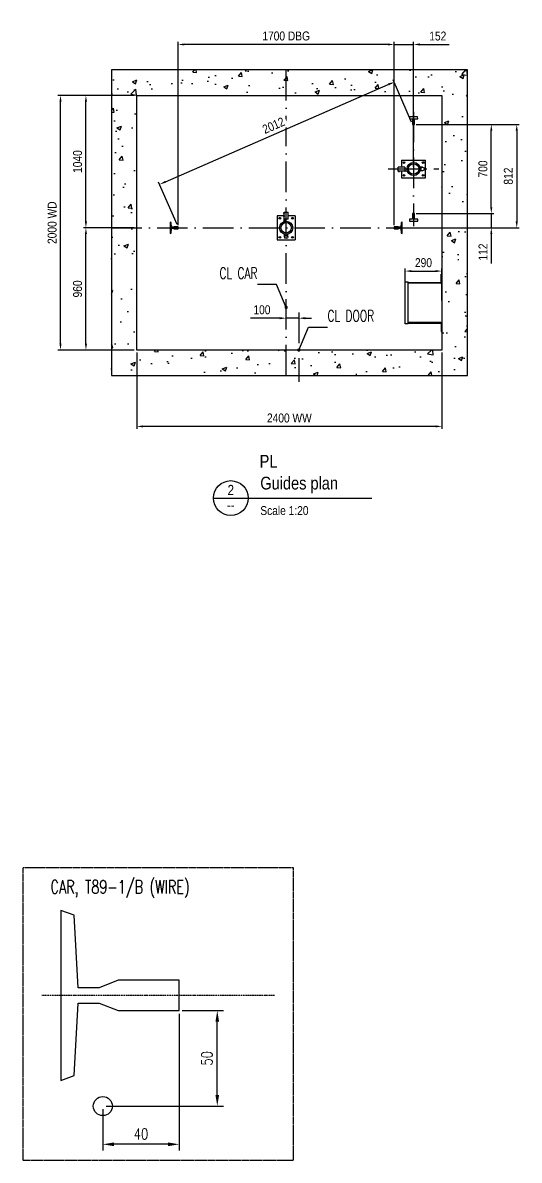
# Model space of a CAD drawing. Header units: millimetres. Extents: x -7349 to 14106, y -573 to 9250.
# Drawn here: x -712 to 3194, y -461 to 8474 of the extents above; entities that cross this region are included whole.
import ezdxf
from ezdxf.enums import TextEntityAlignment as Align

# ---------------------------------------------------------------- set-up
doc = ezdxf.new("R2010")
doc.units = ezdxf.units.MM
doc.header["$MEASUREMENT"] = 0
doc.linetypes.add('ACAD_ISO02W100', pattern=[15, 12, -3])
doc.linetypes.add('ACAD_ISO10W100', pattern=[18, 12, -3, 0, -3])
for name, color, linetype in [('CONT_25', 1, 'Continuous'), ('CONT_35', 2, 'Continuous'), ('CONT_70', 4, 'Continuous'), ('DASH_25', 1, 'ACAD_ISO02W100'), ('DASHD_25', 1, 'ACAD_ISO10W100'), ('DIM_35', 7, 'Continuous'), ('HATCH_35', 2, 'Continuous'), ('TEXT_35', 2, 'Continuous'), ('TEXT_DWGTITLE', 7, 'Continuous')]:
    doc.layers.add(name, color=color, linetype=linetype)
doc.styles.add('Arial Main', font='ARIALN.TTF')
doc.styles.add('ARIAL-N', font='ARIALN.TTF')
doc.styles.add('Romans', font='romans.shx', dxfattribs={"width": 0.75})
doc.styles.add('Text0.7_romans', font='romans.shx', dxfattribs={"width": 0.7})
doc.dimstyles.new('KONE_20', dxfattribs={"dimscale": 20, "dimtxt": 3.5, "dimasz": 2.5, "dimexe": 1, "dimexo": 1, "dimgap": 1.5, "dimtad": 1, "dimdec": 0, "dimzin": 0, "dimdsep": 46, "dimtxsty": 'ARIAL-N', "dimcen": 0, "dimclrd": 256, "dimclre": 256, "dimclrt": 256, "dimadec": 1, "dimazin": 3, "dimtfac": 1, "dimtdec": 0, "dimtmove": 0, "dimatfit": 0, "dimfxl": 1, "dimtfill": 1, "dimtolj": 1, "dimtzin": 0, "dimarcsym": 0})
doc.dimstyles.new('KONE_mm', dxfattribs={"dimscale": 30, "dimtxt": 3.5, "dimasz": 3.5, "dimexe": 2, "dimexo": 1, "dimgap": 1.5, "dimtad": 1, "dimdec": 0, "dimrnd": 0.5, "dimzin": 0, "dimdsep": 46, "dimtxsty": 'Romans', "dimcen": 0, "dimclrd": 256, "dimclre": 256, "dimclrt": 256, "dimadec": 1, "dimazin": 3, "dimtfac": 1, "dimtdec": 0, "dimtmove": 0, "dimatfit": 3, "dimfxl": 1, "dimtfill": 1, "dimtolj": 1, "dimtzin": 0, "dimarcsym": 0})

# ---------------------------------------------------------------- blocks, each defined once
blk = doc.blocks.new('*U42')
at = {"layer": 'CONT_35'}
for p, q in [((5, 225), (0, 225)), ((0, 225), (0, 165)), ((5, 165), (5, 225)), ((265, 160), (10, 160)), ((10, 155), (265, 155)), ((265, 164.9), (265, -164.9)), ((265, 155), (265, 160)), ((266, 165), (290, 165)), ((290, 165), (290, -165)), ((0, -225), (0, -165)), ((5, -165), (5, -225)), ((10, -155), (265, -155)), ((265, -160), (10, -160)), ((265, -155), (265, -160)), ((290, -165), (266, -165)), ((5, -225), (0, -225))]:
    blk.add_line(p, q, dxfattribs=at)
for centre, radius, start, end in [((10, 165), 10, 180, 270), ((10, 165), 5, 180, 270), ((266, 160), 5, 90, 101.53696), ((10, -165), 10, 90, 180), ((10, -165), 5, 90, 180), ((266, -160), 5, 258.46304, 270)]:
    blk.add_arc(centre, radius, start, end, dxfattribs=at)
blk = doc.blocks.new('M004650412_PL1_SH_Walls')
at = {"layer": 'HATCH_35'}
h = blk.add_hatch(dxfattribs=at)
h.set_pattern_fill('AR-CONC', color=256, scale=50)
h.paths.add_polyline_path([(1425, 1240), (675, 1240), (-475, 1240), (-1375, 1240), (-1375, -1160), (675, -1160), (1225, -1160), (1425, -1160)])
h.paths.add_polyline_path([(-1175, 1040), (1225, 1040), (1225, -960), (-475, -960), (-1175, -960)], flags=16)
at = {"layer": 'CONT_70'}
blk.add_lwpolyline([(675, -1160), (1225, -1160), (1425, -1160), (1425, 1240), (675, 1240), (-475, 1240), (-1375, 1240), (-1375, -1160)], close=True, dxfattribs=at)
blk.add_lwpolyline([(-475, -960), (-1175, -960), (-1175, 1040), (-1175, 1040), (1225, 1040), (1225, 1040), (1225, -960), (-475, -960)], dxfattribs=at)
blk = doc.blocks.new('M004650412_PL1_Car_Rail')
at = {"layer": 'CONT_35'}
blk.add_lwpolyline([(-62, -44.5), (-55, -42), (-53, -4), (-42, -4), (-32, -7.94), (0, -7.94), (0, 7.94), (-32, 7.94), (-42, 4), (-53, 4), (-55, 42), (-62, 44.5)], close=True, dxfattribs=at)
blk = doc.blocks.new('*D46')
at = {"layer": 'Defpoints', "color": 0, "transparency": 16777216}
for p in [(0, -119.1), (-600, -869.1), (-600, -1169.1)]:
    blk.add_point(p, dxfattribs=at)
at = {"layer": 'DIM_35', "lineweight": -2, "transparency": 16777216}
for p, q in [((0, -144.1), (0, -1219.1)), ((-600, -894.1), (-600, -1219.1)), ((-87.5, -1169.1), (-512.5, -1169.1))]:
    blk.add_line(p, q, dxfattribs=at)
at = {"layer": 'DIM_35', "transparency": 16777216}
for points in [[(-512.5, -1154.5), (-512.5, -1183.7), (-600, -1169.1)], [(-87.5, -1154.5), (-87.5, -1183.7), (0, -1169.1)]]:
    blk.add_solid(points, dxfattribs=at)
at = {"layer": 'DIM_35', "transparency": 16777216, "insert": (-300, -1087.8), "char_height": 87.5, "attachment_point": 5, "style": 'Romans', "bg_fill": 3, "box_fill_scale": 1.1, "bg_fill_color": 256, "bg_fill_true_color": 13158600, "bg_fill_transparency": 0}
blk.add_mtext('\\A1;40', dxfattribs=at)
blk = doc.blocks.new('*D47')
at = {"layer": 'Defpoints', "color": 0, "transparency": 16777216}
for p in [(0, -119.1), (300, -119.1), (-600, -869.1)]:
    blk.add_point(p, dxfattribs=at)
at = {"layer": 'DIM_35', "lineweight": -2, "transparency": 16777216}
for p, q in [((25, -119.1), (350, -119.1)), ((300, -781.6), (300, -206.6)), ((-575, -869.1), (350, -869.1))]:
    blk.add_line(p, q, dxfattribs=at)
at = {"layer": 'DIM_35', "transparency": 16777216}
for points in [[(285.4, -206.6), (314.6, -206.6), (300, -119.1)], [(285.4, -781.6), (314.6, -781.6), (300, -869.1)]]:
    blk.add_solid(points, dxfattribs=at)
at = {"layer": 'DIM_35', "transparency": 16777216, "insert": (218.8, -494.1), "char_height": 87.5, "attachment_point": 5, "rotation": 90, "style": 'Romans', "bg_fill": 3, "box_fill_scale": 1.1, "bg_fill_color": 256, "bg_fill_true_color": 13158600, "bg_fill_transparency": 0}
blk.add_mtext('\\A1;50', dxfattribs=at)
blk = doc.blocks.new('*D126')
at = {"layer": 'Defpoints', "color": 0, "transparency": 16777216}
for p in [(2585.5, 6523), (2295.5, 6273), (2585.5, 6273)]:
    blk.add_point(p, dxfattribs=at)
at = {"layer": 'DIM_35', "lineweight": -2, "transparency": 16777216}
for p, q in [((2295.5, 6293), (2295.5, 6543)), ((2345.5, 6523), (2535.5, 6523)), ((2585.5, 6293), (2585.5, 6543))]:
    blk.add_line(p, q, dxfattribs=at)
at = {"layer": 'DIM_35', "transparency": 16777216}
for points in [[(2345.5, 6531.3), (2345.5, 6514.6), (2295.5, 6523)], [(2535.5, 6531.3), (2535.5, 6514.6), (2585.5, 6523)]]:
    blk.add_solid(points, dxfattribs=at)
at = {"layer": 'DIM_35', "transparency": 16777216, "insert": (2440.5, 6588.7), "char_height": 70, "attachment_point": 5, "style": 'ARIAL-N', "bg_fill": 3, "box_fill_scale": 1.25, "bg_fill_color": 256, "bg_fill_true_color": 13158600, "bg_fill_transparency": 0}
blk.add_mtext('\\A1;290', dxfattribs=at)
blk = doc.blocks.new('*D127')
at = {"layer": 'Defpoints', "color": 0, "transparency": 16777216}
for p in [(1360.5, 6153), (1360.5, 6153), (1460.5, 6153)]:
    blk.add_point(p, dxfattribs=at)
at = {"layer": 'DIM_35', "lineweight": -2, "transparency": 16777216}
for p, q in [((1310.5, 6153), (1079.3, 6153)), ((1460.5, 6153), (1360.5, 6153)), ((1510.5, 6153), (1560.5, 6153))]:
    blk.add_line(p, q, dxfattribs=at)
at = {"layer": 'DIM_35', "transparency": 16777216}
for points in [[(1310.5, 6161.3), (1310.5, 6144.6), (1360.5, 6153)], [(1510.5, 6161.3), (1510.5, 6144.6), (1460.5, 6153)]]:
    blk.add_solid(points, dxfattribs=at)
at = {"layer": 'DIM_35', "transparency": 16777216, "insert": (1169.9, 6218.7), "char_height": 70, "attachment_point": 5, "style": 'ARIAL-N', "bg_fill": 3, "box_fill_scale": 1.25, "bg_fill_color": 256, "bg_fill_true_color": 13158600, "bg_fill_transparency": 0}
blk.add_mtext('\\A1;100', dxfattribs=at)
blk = doc.blocks.new('*D128')
at = {"layer": 'Defpoints', "color": 0, "transparency": 16777216}
for p in [(2209.3, 8008.1), (2354.5, 7675), (510.5, 6870.9)]:
    blk.add_point(p, dxfattribs=at)
at = {"layer": 'DIM_35', "lineweight": -2, "transparency": 16777216}
for p, q in [((411.1, 7224.1), (2163.4, 7988.1)), ((2346.5, 7693.3), (2201.3, 8026.5)), ((502.5, 6889.2), (357.3, 7222.4))]:
    blk.add_line(p, q, dxfattribs=at)
at = {"layer": 'DIM_35', "transparency": 16777216}
for points in [[(2160.1, 7995.8), (2166.8, 7980.5), (2209.3, 8008.1)], [(407.8, 7231.7), (414.4, 7216.4), (365.3, 7204.1)]]:
    blk.add_solid(points, dxfattribs=at)
at = {"layer": 'DIM_35', "transparency": 16777216, "insert": (1261, 7666.4), "char_height": 70, "attachment_point": 5, "rotation": 23.55919, "style": 'ARIAL-N', "bg_fill": 3, "box_fill_scale": 1.25, "bg_fill_color": 256, "bg_fill_true_color": 13158600, "bg_fill_transparency": 0}
blk.add_mtext('\\A1;2012', dxfattribs=at)
blk = doc.blocks.new('*D129')
at = {"layer": 'Defpoints', "color": 0, "transparency": 16777216}
for p in [(185.5, 5903), (2585.5, 5903), (185.5, 5303)]:
    blk.add_point(p, dxfattribs=at)
at = {"layer": 'DIM_35', "lineweight": -2, "transparency": 16777216}
for p, q in [((185.5, 5883), (185.5, 5283)), ((2585.5, 5883), (2585.5, 5283)), ((2535.5, 5303), (235.5, 5303))]:
    blk.add_line(p, q, dxfattribs=at)
at = {"layer": 'DIM_35', "transparency": 16777216}
for points in [[(235.5, 5311.3), (235.5, 5294.6), (185.5, 5303)], [(2535.5, 5311.3), (2535.5, 5294.6), (2585.5, 5303)]]:
    blk.add_solid(points, dxfattribs=at)
at = {"layer": 'DIM_35', "transparency": 16777216, "insert": (1385.5, 5368.7), "char_height": 70, "attachment_point": 5, "style": 'ARIAL-N', "bg_fill": 3, "box_fill_scale": 1.25, "bg_fill_color": 256, "bg_fill_true_color": 13158600, "bg_fill_transparency": 0}
blk.add_mtext('\\A1;2400 WW', dxfattribs=at)
blk = doc.blocks.new('*D130')
at = {"layer": 'Defpoints', "color": 0, "transparency": 16777216}
for p in [(510.5, 8303), (510.5, 6863), (2210.5, 6863)]:
    blk.add_point(p, dxfattribs=at)
at = {"layer": 'DIM_35', "lineweight": -2, "transparency": 16777216}
for p, q in [((510.5, 6883), (510.5, 8323)), ((2210.5, 6883), (2210.5, 8323)), ((2160.5, 8303), (560.5, 8303))]:
    blk.add_line(p, q, dxfattribs=at)
at = {"layer": 'DIM_35', "transparency": 16777216}
for points in [[(560.5, 8311.3), (560.5, 8294.6), (510.5, 8303)], [(2160.5, 8311.3), (2160.5, 8294.6), (2210.5, 8303)]]:
    blk.add_solid(points, dxfattribs=at)
at = {"layer": 'DIM_35', "transparency": 16777216, "insert": (1360.5, 8369.2), "char_height": 70, "attachment_point": 5, "style": 'ARIAL-N', "bg_fill": 3, "box_fill_scale": 1.25, "bg_fill_color": 256, "bg_fill_true_color": 13158600, "bg_fill_transparency": 0}
blk.add_mtext('\\A1;1700 DBG', dxfattribs=at)
blk = doc.blocks.new('*D131')
at = {"layer": 'Defpoints', "color": 0, "ltscale": 20, "transparency": 16777216}
for p in [(2362.5, 8303), (2362.5, 7325), (2210.5, 6863)]:
    blk.add_point(p, dxfattribs=at)
at = {"layer": 'DIM_35', "lineweight": -2, "ltscale": 20, "transparency": 16777216}
for p, q in [((2210.5, 6883), (2210.5, 8323)), ((2362.5, 7345), (2362.5, 8323)), ((2160.5, 8303), (2110.5, 8303)), ((2210.5, 8303), (2362.5, 8303)), ((2412.5, 8303), (2643.5, 8303))]:
    blk.add_line(p, q, dxfattribs=at)
at = {"layer": 'DIM_35', "ltscale": 20, "transparency": 16777216}
for points in [[(2160.5, 8311.3), (2160.5, 8294.6), (2210.5, 8303)], [(2412.5, 8311.3), (2412.5, 8294.6), (2362.5, 8303)]]:
    blk.add_solid(points, dxfattribs=at)
at = {"layer": 'DIM_35', "ltscale": 20, "transparency": 16777216, "insert": (2553, 8368.7), "char_height": 70, "attachment_point": 5, "style": 'ARIAL-N', "bg_fill": 3, "box_fill_scale": 1.25, "bg_fill_color": 256, "bg_fill_true_color": 13158600, "bg_fill_transparency": 0}
blk.add_mtext('\\A1;152', dxfattribs=at)
blk = doc.blocks.new('*D132')
at = {"layer": 'Defpoints', "color": 0, "transparency": 16777216}
for p in [(2362.5, 6975), (2210.5, 6863), (2974, 6863)]:
    blk.add_point(p, dxfattribs=at)
at = {"layer": 'DIM_35', "lineweight": -2, "transparency": 16777216}
for p, q in [((2974, 7025), (2974, 7075)), ((2382.5, 6975), (2994, 6975)), ((2974, 6975), (2974, 6863)), ((2230.5, 6863), (2994, 6863)), ((2974, 6813), (2974, 6582))]:
    blk.add_line(p, q, dxfattribs=at)
at = {"layer": 'DIM_35', "transparency": 16777216}
for points in [[(2965.6, 7025), (2982.3, 7025), (2974, 6975)], [(2965.6, 6813), (2982.3, 6813), (2974, 6863)]]:
    blk.add_solid(points, dxfattribs=at)
at = {"layer": 'DIM_35', "transparency": 16777216, "insert": (2908.8, 6672.5), "char_height": 70, "attachment_point": 5, "rotation": 90, "style": 'ARIAL-N', "bg_fill": 3, "box_fill_scale": 1.25, "bg_fill_color": 256, "bg_fill_true_color": 13158600, "bg_fill_transparency": 0}
blk.add_mtext('\\A1;112', dxfattribs=at)
blk = doc.blocks.new('*D133')
at = {"layer": 'Defpoints', "color": 0, "transparency": 16777216}
for p in [(2362.5, 7675), (2974, 7675), (2362.5, 6975)]:
    blk.add_point(p, dxfattribs=at)
at = {"layer": 'DIM_35', "lineweight": -2, "transparency": 16777216}
for p, q in [((2382.5, 7675), (2994, 7675)), ((2974, 7025), (2974, 7625)), ((2382.5, 6975), (2994, 6975))]:
    blk.add_line(p, q, dxfattribs=at)
at = {"layer": 'DIM_35', "transparency": 16777216}
for points in [[(2965.6, 7625), (2982.3, 7625), (2974, 7675)], [(2965.6, 7025), (2982.3, 7025), (2974, 6975)]]:
    blk.add_solid(points, dxfattribs=at)
at = {"layer": 'DIM_35', "transparency": 16777216, "insert": (2908.2, 7325), "char_height": 70, "attachment_point": 5, "rotation": 90, "style": 'ARIAL-N', "bg_fill": 3, "box_fill_scale": 1.25, "bg_fill_color": 256, "bg_fill_true_color": 13158600, "bg_fill_transparency": 0}
blk.add_mtext('\\A1;700', dxfattribs=at)
blk = doc.blocks.new('*D134')
at = {"layer": 'Defpoints', "color": 0, "transparency": 16777216}
for p in [(2362.5, 7675), (2210.5, 6863), (3174, 6863)]:
    blk.add_point(p, dxfattribs=at)
at = {"layer": 'DIM_35', "lineweight": -2, "transparency": 16777216}
for p, q in [((2382.5, 7675), (3194, 7675)), ((3174, 7625), (3174, 6913)), ((2230.5, 6863), (3194, 6863))]:
    blk.add_line(p, q, dxfattribs=at)
at = {"layer": 'DIM_35', "transparency": 16777216}
for points in [[(3165.6, 7625), (3182.3, 7625), (3174, 7675)], [(3165.6, 6913), (3182.3, 6913), (3174, 6863)]]:
    blk.add_solid(points, dxfattribs=at)
at = {"layer": 'DIM_35', "transparency": 16777216, "insert": (3108.2, 7269), "char_height": 70, "attachment_point": 5, "rotation": 90, "style": 'ARIAL-N', "bg_fill": 3, "box_fill_scale": 1.25, "bg_fill_color": 256, "bg_fill_true_color": 13158600, "bg_fill_transparency": 0}
blk.add_mtext('\\A1;812', dxfattribs=at)
blk = doc.blocks.new('*D135')
at = {"layer": 'Defpoints', "color": 0, "transparency": 16777216}
for p in [(-214.5, 6863), (185.5, 6863), (185.5, 5903)]:
    blk.add_point(p, dxfattribs=at)
at = {"layer": 'DIM_35', "lineweight": -2, "transparency": 16777216}
for p, q in [((165.5, 6863), (-234.5, 6863)), ((-214.5, 5953), (-214.5, 6813)), ((165.5, 5903), (-234.5, 5903))]:
    blk.add_line(p, q, dxfattribs=at)
at = {"layer": 'DIM_35', "transparency": 16777216}
for points in [[(-222.8, 6813), (-206.1, 6813), (-214.5, 6863)], [(-222.8, 5953), (-206.1, 5953), (-214.5, 5903)]]:
    blk.add_solid(points, dxfattribs=at)
at = {"layer": 'DIM_35', "transparency": 16777216, "insert": (-280.2, 6383), "char_height": 70, "attachment_point": 5, "rotation": 90, "style": 'ARIAL-N', "bg_fill": 3, "box_fill_scale": 1.25, "bg_fill_color": 256, "bg_fill_true_color": 13158600, "bg_fill_transparency": 0}
blk.add_mtext('\\A1;960', dxfattribs=at)
blk = doc.blocks.new('*D136')
at = {"layer": 'Defpoints', "color": 0, "transparency": 16777216}
for p in [(-214.5, 7903), (185.5, 7903), (185.5, 6863)]:
    blk.add_point(p, dxfattribs=at)
at = {"layer": 'DIM_35', "lineweight": -2, "transparency": 16777216}
for p, q in [((165.5, 7903), (-234.5, 7903)), ((-214.5, 6913), (-214.5, 7853)), ((165.5, 6863), (-234.5, 6863))]:
    blk.add_line(p, q, dxfattribs=at)
at = {"layer": 'DIM_35', "transparency": 16777216}
for points in [[(-222.8, 7853), (-206.1, 7853), (-214.5, 7903)], [(-222.8, 6913), (-206.1, 6913), (-214.5, 6863)]]:
    blk.add_solid(points, dxfattribs=at)
at = {"layer": 'DIM_35', "transparency": 16777216, "insert": (-280.2, 7383), "char_height": 70, "attachment_point": 5, "rotation": 90, "style": 'ARIAL-N', "bg_fill": 3, "box_fill_scale": 1.25, "bg_fill_color": 256, "bg_fill_true_color": 13158600, "bg_fill_transparency": 0}
blk.add_mtext('\\A1;1040', dxfattribs=at)
blk = doc.blocks.new('*D137')
at = {"layer": 'Defpoints', "color": 0, "transparency": 16777216}
for p in [(-414.5, 7903), (185.5, 7903), (185.5, 5903)]:
    blk.add_point(p, dxfattribs=at)
at = {"layer": 'DIM_35', "lineweight": -2, "transparency": 16777216}
for p, q in [((165.5, 7903), (-434.5, 7903)), ((-414.5, 5953), (-414.5, 7853)), ((165.5, 5903), (-434.5, 5903))]:
    blk.add_line(p, q, dxfattribs=at)
at = {"layer": 'DIM_35', "transparency": 16777216}
for points in [[(-422.8, 7853), (-406.1, 7853), (-414.5, 7903)], [(-422.8, 5953), (-406.1, 5953), (-414.5, 5903)]]:
    blk.add_solid(points, dxfattribs=at)
at = {"layer": 'DIM_35', "transparency": 16777216, "insert": (-480.2, 6903), "char_height": 70, "attachment_point": 5, "rotation": 90, "style": 'ARIAL-N', "bg_fill": 3, "box_fill_scale": 1.25, "bg_fill_color": 256, "bg_fill_true_color": 13158600, "bg_fill_transparency": 0}
blk.add_mtext('\\A1;2000 WD', dxfattribs=at)
blk = doc.blocks.new('M004650412_PL1_RailAlignment')
at = {"layer": 'CONT_35'}
for p, q in [((780.2, 1405.4), (780.2, 1437.4)), ((833.2, 1437.4), (780.4, 1437.4)), ((807, 1492), (997, 1492)), ((807, 1492), (807, 1437.4)), ((833.2, 1437.4), (833.2, 1405.4)), ((972.7, 1436), (951.6, 1436)), ((997, 1352), (997, 1492)), ((833.2, 1405.4), (780.2, 1405.4)), ((780.2, 1405.4), (787.7, 1405.4)), ((784.5, 1405.4), (790.9, 1405.4)), ((784.5, 1404.7), (784.5, 1405.4)), ((790.9, 1404.7), (784.5, 1404.7)), ((784.8, 1403.9), (790.7, 1403.9)), ((784.8, 1401.9), (784.8, 1403.9)), ((790.2, 1404.7), (785.2, 1404.7)), ((785.2, 1404.7), (785.2, 1403.9)), ((790.2, 1403.9), (785.2, 1403.9)), ((785.5, 1401.7), (789.9, 1401.7)), ((786.1, 1403.9), (789.3, 1403.9)), ((786.2, 1401.9), (786.2, 1403.9)), ((787.5, 1404.7), (787.5, 1404.6)), ((787.5, 1404.6), (787.7, 1403.9)), ((787.9, 1404.7), (788.2, 1403.9)), ((789.2, 1401.9), (789.2, 1403.9)), ((790.2, 1404.7), (790.2, 1403.9)), ((790.7, 1401.9), (790.7, 1403.9)), ((790.9, 1405.4), (790.9, 1404.7)), ((806.3, 1405.4), (812.7, 1405.4)), ((806.3, 1404.7), (806.3, 1405.4)), ((812.7, 1404.7), (806.3, 1404.7)), ((806.6, 1403.9), (812.5, 1403.9)), ((806.6, 1401.9), (806.6, 1403.9)), ((807, 1405.4), (807, 1352)), ((807, 1352), (997, 1352)), ((812, 1404.7), (807.1, 1404.7)), ((807.1, 1404.7), (807.1, 1403.9)), ((812, 1403.9), (807.1, 1403.9)), ((807.3, 1401.7), (811.7, 1401.7)), ((807.9, 1403.9), (811.1, 1403.9)), ((808, 1401.9), (808, 1403.9)), ((809.3, 1404.7), (809.3, 1404.6)), ((809.3, 1404.6), (809.5, 1403.9)), ((809.7, 1404.7), (810, 1403.9)), ((811, 1401.9), (811, 1403.9)), ((812, 1404.7), (812, 1403.9)), ((812.5, 1401.9), (812.5, 1403.9)), ((812.7, 1405.4), (812.7, 1404.7)), ((836.2, 1408.4), (833.2, 1408.4)), ((833.2, 1405.4), (836.2, 1405.4)), ((836.2, 1408.4), (863.3, 1408.4)), ((863.3, 1405.4), (836.2, 1405.4)), ((837.3, 1405.4), (837.2, 1405.4)), ((863.3, 1405.4), (863.3, 1408.4)), ((972.7, 1408), (951.6, 1408)), ((-120.3, 1076.5), (-120.3, 1072.1)), ((-120.1, 1077.2), (-118.1, 1077.2)), ((-120.1, 1075.8), (-118.1, 1075.8)), ((-120.1, 1072.8), (-118.1, 1072.8)), ((-118.1, 1077.2), (-118.1, 1071.3)), ((-118.1, 1071.8), (-118.1, 1076.8)), ((-117.3, 1076.8), (-118.1, 1076.8)), ((-118.1, 1075.9), (-118.1, 1072.7)), ((-117.4, 1074.5), (-118.1, 1074.3)), ((-117.3, 1074.1), (-118.1, 1073.8)), ((-117.3, 1074.5), (-117.4, 1074.5)), ((-117.3, 1071.1), (-117.3, 1077.5)), ((-117.3, 1077.5), (-116.6, 1077.5)), ((-117.3, 1071.8), (-117.3, 1076.8)), ((-116.6, 1028.8), (-116.6, 1081.8)), ((-116.6, 1081.8), (-84.6, 1081.8)), ((-116.6, 1081.8), (-116.6, 1074.3)), ((-116.6, 1077.5), (-116.6, 1071.1)), ((-84.6, 1028.8), (-84.6, 1081.6)), ((-170, 1055), (-170, 865)), ((-116.6, 1055), (-170, 1055)), ((-120.3, 1054.7), (-120.3, 1050.3)), ((-120.1, 1071.3), (-118.1, 1071.3)), ((-120.1, 1055.4), (-118.1, 1055.4)), ((-120.1, 1054), (-118.1, 1054)), ((-120.1, 1051), (-118.1, 1051)), ((-120.1, 1049.5), (-118.1, 1049.5)), ((-117.3, 1071.8), (-118.1, 1071.8)), ((-118.1, 1055.4), (-118.1, 1049.5)), ((-118.1, 1050), (-118.1, 1054.9)), ((-117.3, 1054.9), (-118.1, 1054.9)), ((-118.1, 1054.1), (-118.1, 1050.9)), ((-117.4, 1052.7), (-118.1, 1052.5)), ((-117.3, 1052.3), (-118.1, 1052)), ((-117.3, 1050), (-118.1, 1050)), ((-117.3, 1052.7), (-117.4, 1052.7)), ((-116.6, 1071.1), (-117.3, 1071.1)), ((-117.3, 1049.3), (-117.3, 1055.7)), ((-117.3, 1055.7), (-116.6, 1055.7)), ((-117.3, 1050), (-117.3, 1054.9)), ((-116.6, 1049.3), (-117.3, 1049.3)), ((-116.6, 1055.7), (-116.6, 1049.3)), ((-84.6, 1028.8), (-116.6, 1028.8)), ((-116.6, 1028.8), (-116.6, 1025.8)), ((-116.6, 998.7), (-116.6, 1025.8)), ((-116.6, 1024.7), (-116.6, 1024.8)), ((-116.6, 998.7), (-113.6, 998.7)), ((-113.6, 1025.8), (-113.6, 1028.8)), ((-113.6, 1025.8), (-113.6, 998.7)), ((-30, 1055), (-84.6, 1055)), ((-30, 1055), (-30, 865)), ((-114, 889.3), (-114, 910.4)), ((-86, 889.3), (-86, 910.4)), ((-170, 865), (-30, 865))]:
    blk.add_line(p, q, dxfattribs=at)
for points in [[(869.5, 1832), (869.5, 1817), (894, 1817), (894, 1772), (910, 1772), (910, 1817), (934.5, 1817), (934, 1832)], [(-1012, 915.5), (-1005, 918), (-1003, 956), (-992, 956), (-982, 952.1), (-950, 952.1), (-950, 967.9), (-982, 967.9), (-992, 964), (-1003, 964), (-1005, 1002), (-1012, 1004.5)], [(812, 1004.5), (805, 1002), (803, 964), (792, 964), (782, 967.9), (750, 967.9), (750, 952.1), (782, 952.1), (792, 956), (803, 956), (805, 918), (812, 915.5)], [(934.5, 1012), (934.5, 1027), (910, 1027), (910, 1072), (894, 1072), (894, 1027), (869.5, 1027), (870, 1012)]]:
    blk.add_lwpolyline(points, close=True, dxfattribs=at)
for centre, radius in [((827, 1472), 7), ((902, 1422), 51.5), ((902, 1422), 41), ((972.7, 1422), 14), ((977, 1472), 7), ((827, 1372), 7), ((977, 1372), 7), ((-150, 1035), 7), ((-100, 960), 51.5), ((-100, 960), 41), ((-50, 1035), 7), ((-100, 889.3), 14), ((-150, 885), 7), ((-50, 885), 7)]:
    blk.add_circle(centre, radius, dxfattribs=at)
for centre, radius, start, end in [((785.5, 1402.9), 1.29, 234.96996, 305.03004), ((787.7, 1406.5), 4.8, 252.06607, 287.93393), ((789.9, 1402.9), 1.29, 234.96996, 305.03004), ((807.3, 1402.9), 1.29, 234.96996, 305.03004), ((809.5, 1406.5), 4.8, 252.06607, 287.93393), ((811.7, 1402.9), 1.29, 234.96996, 305.03004), ((-119.1, 1076.5), 1.29, 144.96996, 215.03004), ((-115.5, 1074.3), 4.8, 162.06607, 197.93393), ((-119.1, 1072.1), 1.29, 144.96996, 215.03004), ((-119.1, 1054.7), 1.29, 144.96996, 215.03004), ((-115.5, 1052.5), 4.8, 162.06607, 197.93393), ((-119.1, 1050.3), 1.29, 144.96996, 215.03004)]:
    blk.add_arc(centre, radius, start, end, dxfattribs=at)
at = {"layer": 'DASHD_25', "ltscale": 20}
for p, q in [((-100, -200), (-100, 2200)), ((902, 1872), (902, 972)), ((702, 1422), (1102, 1422)), ((-1475, 960), (1325, 960)), ((0, 295), (0, -250))]:
    blk.add_line(p, q, dxfattribs=at)
blk.add_blockref('M004650412_PL1_SH_Walls', (-100, 960))
at = {"rotation": 180}
blk.add_blockref('*U42', (1125, 370), dxfattribs=at)
at = {"layer": 'TEXT_35', "annotation_type": 0, "has_hookline": 1}
for points, hookline_direction in [([(-100, 335), (-175, 515), (-280, 515)], 1), ([(0, 0), (75, 180), (180, 180)], 0)]:
    blk.add_leader(points, dimstyle='KONE_mm', override={"dimldrblk": 'DotSmall'}, dxfattribs=dict(at, hookline_direction=hookline_direction))
at = {"layer": 'TEXT_35', "char_height": 87.5, "style": 'Text0.7_romans', "bg_fill": 3, "box_fill_scale": 1.1, "bg_fill_color": 256, "bg_fill_true_color": 13158600, "bg_fill_transparency": 0}
for s, insert, attachment_point in [('\\A1;CL CAR', (-325, 560), 9), ('\\A1;CL DOOR', (225, 225), 7)]:
    blk.add_mtext(s, dxfattribs=dict(at, insert=insert, attachment_point=attachment_point))
blk = doc.blocks.new('M004650412_PL1_CarRailDetail')
at = {"layer": 'CONT_25'}
blk.add_circle((-434.9, 425.4), 75, dxfattribs=at)
at = {"layer": 'DASHD_25'}
blk.add_lwpolyline([(915.1, 1294.5), (-914.9, 1294.5)], dxfattribs=at)
at = {"xscale": 15, "yscale": 15, "zscale": 15}
blk.add_blockref('M004650412_PL1_Car_Rail', (165.1, 1294.5), dxfattribs=at)
at = {"layer": 'TEXT_35', "style": 'Text0.7_romans', "width": 0.7}
blk.add_text('CAR, T89-1/B (WIRE)', height=105, dxfattribs=at).set_placement((-299.9, 2095.5), align=Align.CENTER)
at = {"layer": 'DIM_35'}
dim = blk.add_linear_dim(base=(-434.9, 125.4), p1=(165.1, 1175.4), p2=(-434.9, 425.4), dimstyle='KONE_mm', override={"dimlfac": 0.066667}, dxfattribs=at)
dim.commit()
dim.dimension.update_dxf_attribs({"geometry": '*D46', "text_midpoint": (-134.9, 206.7), "insert": (165.1, 1294.5)})
dim = blk.add_linear_dim(base=(465.1, 1175.4), p1=(-434.9, 425.4), p2=(165.1, 1175.4), angle=90, dimstyle='KONE_mm', override={"dimlfac": 0.066667}, dxfattribs=at)
dim.commit()
dim.dimension.update_dxf_attribs({"geometry": '*D47', "text_midpoint": (383.8, 800.4), "insert": (165.1, 1294.5)})
at = {"layer": 'DASH_25'}
blk.add_lwpolyline([(-1065.1, 0), (1065.1, 0), (1065.1, 2295.8), (-1065.1, 2295.8)], close=True, dxfattribs=at)

msp = doc.modelspace()

# ---------------------------------------------------------------- linework, layer by layer
msp.add_line((788.2, 4740), (2033.8, 4740))
msp.add_circle((925.1, 4740), 136.9)

# ---------------------------------------------------------------- block references
for name, p in [('M004650412_PL1_RailAlignment', (1460.5, 5903)), ('M004650412_PL1_CarRailDetail', (353.5, -461.2))]:
    msp.add_blockref(name, p)

# ---------------------------------------------------------------- texts
at = {"layer": 'TEXT_DWGTITLE', "color": 7, "style": 'Arial Main'}
for s, height, p in [('PL', 100, (1151.8, 4979.3)), ('Guides plan', 100, (1156.9, 4807.5)), ('Scale 1:20', 70, (1157.2, 4607))]:
    msp.add_text(s, height=height, dxfattribs=at).set_placement(p)
for s, p in [('2', (924.8, 4763.3)), ('--', (924.8, 4645.5))]:
    msp.add_text(s, height=80, dxfattribs=at).set_placement(p, align=Align.CENTER)

# ---------------------------------------------------------------- next in the draw order: dimensions: what is measured, and where the dimension line sits
at = {"layer": 'DIM_35'}
dim = msp.add_aligned_dim(p1=(510.5, 6870.9), p2=(2354.5, 7675), distance=363.5, dimstyle='KONE_20', dxfattribs=at)
dim.commit()
dim.dimension.update_dxf_attribs({"geometry": '*D128', "text_midpoint": (1261, 7666.4)})
for base, p1, p2, picture, middle in [((2585.5, 6523), (2295.5, 6273), (2585.5, 6273), '*D126', (2440.5, 6588.7)), ((1360.5, 6153), (1460.5, 6153), (1360.5, 6153), '*D127', (1169.9, 6218.7))]:
    dim = msp.add_linear_dim(base=base, p1=p1, p2=p2, dimstyle='KONE_20', dxfattribs=at)
    dim.commit()
    dim.dimension.update_dxf_attribs({"geometry": picture, "text_midpoint": middle})
dim = msp.add_linear_dim(base=(185.5, 5303), p1=(2585.5, 5903), p2=(185.5, 5903), text='<> WW', dimstyle='KONE_20', dxfattribs=at)
dim.commit()
dim.dimension.update_dxf_attribs({"geometry": '*D129', "text_midpoint": (1385.5, 5368.7)})

# ---------------------------------------------------------------- next in the draw order: dimensions: what is measured, and where the dimension line sits
dim = msp.add_linear_dim(base=(510.5, 8303), p1=(2210.5, 6863), p2=(510.5, 6863), text='<> DBG', dimstyle='KONE_20', dxfattribs=at)
dim.commit()
dim.dimension.update_dxf_attribs({"geometry": '*D130', "text_midpoint": (1360.5, 8369.2)})
dim = msp.add_linear_dim(base=(-214.5, 6863), p1=(185.5, 5903), p2=(185.5, 6863), angle=90, dimstyle='KONE_20', dxfattribs=at)
dim.commit()
dim.dimension.update_dxf_attribs({"geometry": '*D135', "text_midpoint": (-280.2, 6383)})

# ---------------------------------------------------------------- next in the draw order: dimensions: what is measured, and where the dimension line sits
at = {"layer": 'DIM_35', "ltscale": 20}
dim = msp.add_linear_dim(base=(2362.5, 8303), p1=(2210.5, 6863), p2=(2362.5, 7325), dimstyle='KONE_20', dxfattribs=at)
dim.commit()
dim.dimension.update_dxf_attribs({"geometry": '*D131', "text_midpoint": (2553, 8368.7)})
at = {"layer": 'DIM_35'}
dim = msp.add_linear_dim(base=(-214.5, 7903), p1=(185.5, 6863), p2=(185.5, 7903), angle=90, dimstyle='KONE_20', dxfattribs=at)
dim.commit()
dim.dimension.update_dxf_attribs({"geometry": '*D136', "text_midpoint": (-280.2, 7383)})

# ---------------------------------------------------------------- next in the draw order: dimensions: what is measured, and where the dimension line sits
dim = msp.add_linear_dim(base=(-414.5, 7903), p1=(185.5, 5903), p2=(185.5, 7903), angle=90, text='<> WD', dimstyle='KONE_20', dxfattribs=at)
dim.commit()
dim.dimension.update_dxf_attribs({"geometry": '*D137', "text_midpoint": (-480.2, 6903)})
dim = msp.add_linear_dim(base=(2974, 6863), p1=(2362.5, 6975), p2=(2210.5, 6863), angle=90, dimstyle='KONE_20', dxfattribs=at)
dim.commit()
dim.dimension.update_dxf_attribs({"geometry": '*D132', "text_midpoint": (2908.8, 6672.5)})

# ---------------------------------------------------------------- next in the draw order: dimensions: what is measured, and where the dimension line sits
dim = msp.add_linear_dim(base=(2974, 7675), p1=(2362.5, 6975), p2=(2362.5, 7675), angle=90, dimstyle='KONE_20', dxfattribs=at)
dim.commit()
dim.dimension.update_dxf_attribs({"geometry": '*D133', "text_midpoint": (2908.2, 7325)})

# ---------------------------------------------------------------- next in the draw order: dimensions: what is measured, and where the dimension line sits
dim = msp.add_linear_dim(base=(3174, 6863), p1=(2362.5, 7675), p2=(2210.5, 6863), angle=90, dimstyle='KONE_20', dxfattribs=at)
dim.commit()
dim.dimension.update_dxf_attribs({"geometry": '*D134', "text_midpoint": (3108.2, 7269)})

doc.saveas('drawing.dxf')
